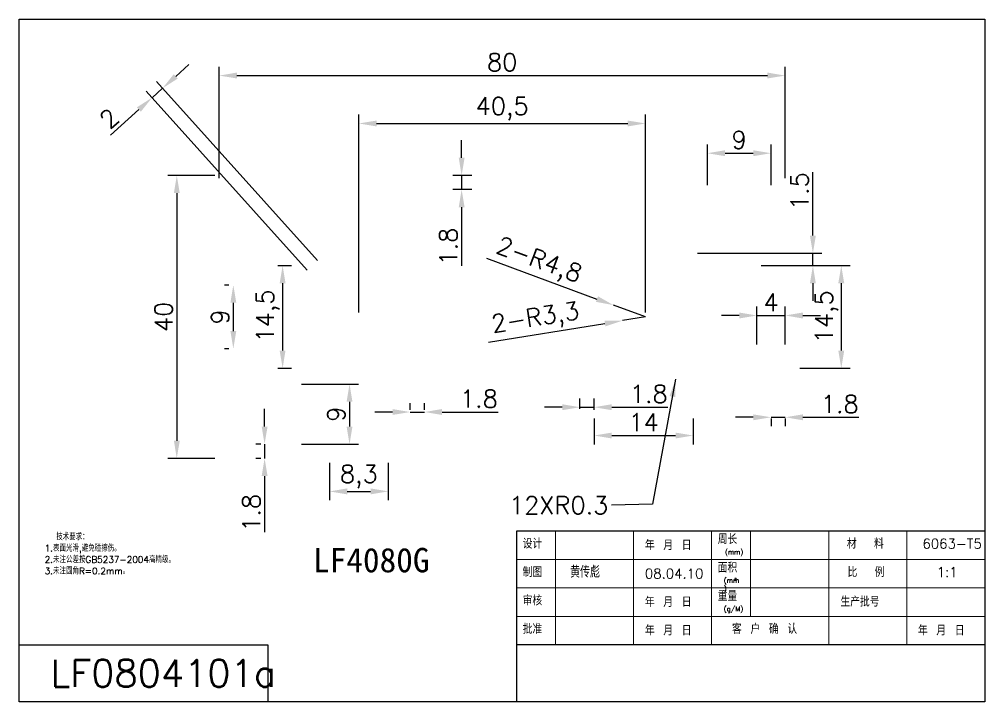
# Model space of a CAD drawing. Header units: millimetres. Extents: x 667 to 3290, y 428 to 2286.
# Drawn here: x 1880.9 to 2017.4, y 1401.6 to 1498.1 of the extents above; entities that cross this region are included whole.
import ezdxf

# ---------------------------------------------------------------- set-up
doc = ezdxf.new("R2010")
doc.units = ezdxf.units.MM
for name, color, linetype, lineweight in [('文字层', 10, 'Continuous', 0), ('标注层', 210, 'Continuous', 0), ('粗实线', 130, 'Continuous', 30), ('细实线', 130, 'Continuous', 0)]:
    doc.layers.add(name, color=color, linetype=linetype, lineweight=lineweight)
doc.styles.get("Standard").update_dxf_attribs({"font": 'txt', "bigfont": 'gbcbig.shx'})
doc.dimstyles.new('ISO-25', dxfattribs={"dimtxt": 2.5, "dimasz": 2.5, "dimexe": 1.25, "dimexo": 0.625, "dimtad": 1, "dimtxsty": 'Standard', "dimcen": 2.5, "dimadec": 0, "dimazin": 0, "dimtfac": 1, "dimtmove": 0, "dimatfit": 3, "dimfxl": 1, "dimarcsym": 0})

# ---------------------------------------------------------------- blocks, each defined once
blk = doc.blocks.new('*D961')
at = {"layer": 'DEFPOINTS', "color": 0, "transparency": 16777216}
for p in [(1987.17, 1479.16), (1978.17, 1474.02), (1987.17, 1474.02)]:
    blk.add_point(p, dxfattribs=at)
at = {"layer": '标注层', "color": 0, "lineweight": -2, "transparency": 16777216}
for p, q in [((1978.17, 1474.64), (1978.17, 1480.41)), ((1980.67, 1479.16), (1984.67, 1479.16)), ((1987.17, 1474.64), (1987.17, 1480.41))]:
    blk.add_line(p, q, dxfattribs=at)
at = {"layer": '标注层', "color": 0, "transparency": 16777216}
for points in [[(1980.67, 1479.58), (1980.67, 1478.75), (1978.17, 1479.16)], [(1984.67, 1479.58), (1984.67, 1478.75), (1987.17, 1479.16)]]:
    blk.add_solid(points, dxfattribs=at)
at = {"layer": '标注层', "color": 0, "lineweight": 0, "transparency": 16777216, "insert": (1982.67, 1481.04), "char_height": 2.5, "attachment_point": 5}
blk.add_mtext('9', dxfattribs=at)
blk = doc.blocks.new('*D962')
at = {"layer": 'DEFPOINTS', "color": 0, "transparency": 16777216}
for p in [(1920.17, 1446.52), (1920.17, 1438.02), (1927.6, 1438.02)]:
    blk.add_point(p, dxfattribs=at)
at = {"layer": '标注层', "color": 0, "lineweight": -2, "transparency": 16777216}
for p, q in [((1920.8, 1446.52), (1928.85, 1446.52)), ((1927.6, 1444.02), (1927.6, 1440.52)), ((1920.8, 1438.02), (1928.85, 1438.02))]:
    blk.add_line(p, q, dxfattribs=at)
at = {"layer": '标注层', "color": 0, "transparency": 16777216}
for points in [[(1927.18, 1444.02), (1928.01, 1444.02), (1927.6, 1446.52)], [(1927.18, 1440.52), (1928.01, 1440.52), (1927.6, 1438.02)]]:
    blk.add_solid(points, dxfattribs=at)
at = {"layer": '标注层', "color": 0, "lineweight": 0, "transparency": 16777216, "insert": (1925.72, 1442.27), "char_height": 2.5, "attachment_point": 5, "rotation": 90}
blk.add_mtext('9', dxfattribs=at)
blk = doc.blocks.new('*D963')
at = {"layer": 'DEFPOINTS', "color": 0, "transparency": 16777216}
for p in [(1976.17, 1465.01), (1985.17, 1463.27), (1993.09, 1463.27)]:
    blk.add_point(p, dxfattribs=at)
at = {"layer": '标注层', "color": 0, "lineweight": -2, "transparency": 16777216}
for p, q in [((1993.09, 1467.51), (1993.09, 1476.5)), ((1976.8, 1465.01), (1994.34, 1465.01)), ((1993.09, 1463.27), (1993.09, 1465.01)), ((1985.8, 1463.27), (1994.34, 1463.27)), ((1993.09, 1460.77), (1993.09, 1458.27))]:
    blk.add_line(p, q, dxfattribs=at)
at = {"layer": '标注层', "color": 0, "transparency": 16777216}
for points in [[(1992.67, 1467.51), (1993.5, 1467.51), (1993.09, 1465.01)], [(1992.67, 1460.77), (1993.5, 1460.77), (1993.09, 1463.27)]]:
    blk.add_solid(points, dxfattribs=at)
at = {"layer": '标注层', "color": 0, "lineweight": 0, "transparency": 16777216, "insert": (1991.21, 1473.79), "char_height": 2.5, "attachment_point": 5, "rotation": 90}
blk.add_mtext('1.5', dxfattribs=at)
blk = doc.blocks.new('*D964')
at = {"layer": 'DEFPOINTS', "color": 0, "transparency": 16777216}
for p in [(1989.17, 1456.22), (1985.17, 1451.52), (1989.17, 1451.52)]:
    blk.add_point(p, dxfattribs=at)
at = {"layer": '标注层', "color": 0, "lineweight": -2, "transparency": 16777216}
for p, q in [((1985.17, 1452.14), (1985.17, 1457.47)), ((1989.17, 1452.14), (1989.17, 1457.47)), ((1982.67, 1456.22), (1980.17, 1456.22)), ((1985.17, 1456.22), (1989.17, 1456.22)), ((1991.67, 1456.22), (1994.17, 1456.22))]:
    blk.add_line(p, q, dxfattribs=at)
at = {"layer": '标注层', "color": 0, "transparency": 16777216}
for points in [[(1982.67, 1456.64), (1982.67, 1455.8), (1985.17, 1456.22)], [(1991.67, 1456.64), (1991.67, 1455.8), (1989.17, 1456.22)]]:
    blk.add_solid(points, dxfattribs=at)
at = {"layer": '标注层', "color": 0, "lineweight": 0, "transparency": 16777216, "insert": (1987.17, 1458.09), "char_height": 2.5, "attachment_point": 5}
blk.add_mtext('4', dxfattribs=at)
blk = doc.blocks.new('*D749')
at = {"layer": 'DEFPOINTS', "color": 0, "transparency": 16777216}
for p in [(1901.17, 1488.35), (1923.51, 1463.52), (1922.02, 1462.19)]:
    blk.add_point(p, dxfattribs=at)
at = {"layer": '标注层', "color": 0, "lineweight": -2, "transparency": 16777216}
for p, q in [((1903.03, 1490.02), (1904.88, 1491.7)), ((1923.09, 1463.99), (1900.33, 1489.28)), ((1921.61, 1462.65), (1898.85, 1487.94)), ((1901.17, 1488.35), (1899.68, 1487.01)), ((1897.82, 1485.34), (1893.8, 1481.72))]:
    blk.add_line(p, q, dxfattribs=at)
at = {"layer": '标注层', "color": 0, "transparency": 16777216}
for points in [[(1902.75, 1490.33), (1903.31, 1489.71), (1901.17, 1488.35)], [(1897.54, 1485.65), (1898.1, 1485.03), (1899.68, 1487.01)]]:
    blk.add_solid(points, dxfattribs=at)
at = {"layer": '标注层', "color": 0, "lineweight": 0, "transparency": 16777216, "insert": (1893.63, 1484.09), "char_height": 2.5, "attachment_point": 5, "rotation": 41.9872}
blk.add_mtext('2', dxfattribs=at)
blk = doc.blocks.new('*D750')
at = {"layer": 'DEFPOINTS', "color": 0, "transparency": 16777216}
for p in [(1987.17, 1442.27), (1989.17, 1442.27), (1989.17, 1441.83)]:
    blk.add_point(p, dxfattribs=at)
at = {"layer": '标注层', "color": 0, "lineweight": -2, "transparency": 16777216}
for p, q in [((1984.67, 1441.83), (1982.17, 1441.83)), ((1987.17, 1441.83), (1989.17, 1441.83)), ((1987.17, 1441.64), (1987.17, 1440.58)), ((1989.17, 1441.64), (1989.17, 1440.58)), ((1991.67, 1441.83), (1999.59, 1441.83))]:
    blk.add_line(p, q, dxfattribs=at)
at = {"layer": '标注层', "color": 0, "transparency": 16777216}
for points in [[(1984.67, 1442.24), (1984.67, 1441.41), (1987.17, 1441.83)], [(1991.67, 1442.24), (1991.67, 1441.41), (1989.17, 1441.83)]]:
    blk.add_solid(points, dxfattribs=at)
at = {"layer": '标注层', "color": 0, "lineweight": 0, "transparency": 16777216, "insert": (1996.88, 1443.7), "char_height": 2.5, "attachment_point": 5}
blk.add_mtext('1.8', dxfattribs=at)
blk = doc.blocks.new('*D751')
at = {"layer": 'DEFPOINTS', "color": 0, "transparency": 16777216}
for p in [(1945.51, 1476.02), (1943.44, 1474.02), (1945.51, 1474.02)]:
    blk.add_point(p, dxfattribs=at)
at = {"layer": '标注层', "color": 0, "lineweight": -2, "transparency": 16777216}
for p, q in [((1943.44, 1478.52), (1943.44, 1481.02)), ((1944.89, 1476.02), (1942.19, 1476.02)), ((1943.44, 1476.02), (1943.44, 1474.02)), ((1944.89, 1474.02), (1942.19, 1474.02)), ((1943.44, 1471.52), (1943.44, 1463.25))]:
    blk.add_line(p, q, dxfattribs=at)
at = {"layer": '标注层', "color": 0, "transparency": 16777216}
for points in [[(1943.03, 1478.52), (1943.86, 1478.52), (1943.44, 1476.02)], [(1943.03, 1471.52), (1943.86, 1471.52), (1943.44, 1474.02)]]:
    blk.add_solid(points, dxfattribs=at)
at = {"layer": '标注层', "color": 0, "lineweight": 0, "transparency": 16777216, "insert": (1941.57, 1465.96), "char_height": 2.5, "attachment_point": 5, "rotation": 90}
blk.add_mtext('1.8', dxfattribs=at)
blk = doc.blocks.new('*D752')
at = {"layer": 'DEFPOINTS', "color": 0, "transparency": 16777216}
for p in [(1962.17, 1442.27), (1976.17, 1442.27), (1976.17, 1439.25)]:
    blk.add_point(p, dxfattribs=at)
at = {"layer": '标注层', "color": 0, "lineweight": -2, "transparency": 16777216}
for p, q in [((1962.17, 1441.64), (1962.17, 1438)), ((1976.17, 1441.64), (1976.17, 1438)), ((1964.67, 1439.25), (1973.67, 1439.25))]:
    blk.add_line(p, q, dxfattribs=at)
at = {"layer": '标注层', "color": 0, "transparency": 16777216}
for points in [[(1964.67, 1439.66), (1964.67, 1438.83), (1962.17, 1439.25)], [(1973.67, 1439.66), (1973.67, 1438.83), (1976.17, 1439.25)]]:
    blk.add_solid(points, dxfattribs=at)
at = {"layer": '标注层', "color": 0, "lineweight": 0, "transparency": 16777216, "insert": (1969.17, 1441.12), "char_height": 2.5, "attachment_point": 5}
blk.add_mtext('14', dxfattribs=at)
blk = doc.blocks.new('*D753')
at = {"layer": 'DEFPOINTS', "color": 0, "transparency": 16777216}
for p in [(1924.77, 1436.02), (1933.07, 1436.02), (1933.07, 1431.35)]:
    blk.add_point(p, dxfattribs=at)
at = {"layer": '标注层', "color": 0, "lineweight": -2, "transparency": 16777216}
for p, q in [((1924.77, 1435.39), (1924.77, 1430.1)), ((1933.07, 1435.39), (1933.07, 1430.1)), ((1927.27, 1431.35), (1930.57, 1431.35))]:
    blk.add_line(p, q, dxfattribs=at)
at = {"layer": '标注层', "color": 0, "transparency": 16777216}
for points in [[(1927.27, 1431.77), (1927.27, 1430.93), (1924.77, 1431.35)], [(1930.57, 1431.77), (1930.57, 1430.93), (1933.07, 1431.35)]]:
    blk.add_solid(points, dxfattribs=at)
at = {"layer": '标注层', "color": 0, "lineweight": 0, "transparency": 16777216, "insert": (1928.92, 1433.43), "char_height": 2.5, "attachment_point": 5}
blk.add_mtext('8,3', dxfattribs=at)
blk = doc.blocks.new('*D754')
at = {"layer": 'DEFPOINTS', "color": 0, "transparency": 16777216}
for p in [(1915.68, 1438.02), (1915.59, 1436.02), (1915.67, 1436.02)]:
    blk.add_point(p, dxfattribs=at)
at = {"layer": '标注层', "color": 0, "lineweight": -2, "transparency": 16777216}
for p, q in [((1915.59, 1440.52), (1915.59, 1443.02)), ((1915.05, 1438.02), (1914.34, 1438.02)), ((1915.59, 1438.02), (1915.59, 1436.02)), ((1915.05, 1436.02), (1914.34, 1436.02)), ((1915.59, 1433.52), (1915.59, 1425.6))]:
    blk.add_line(p, q, dxfattribs=at)
at = {"layer": '标注层', "color": 0, "transparency": 16777216}
for points in [[(1915.18, 1440.52), (1916.01, 1440.52), (1915.59, 1438.02)], [(1915.18, 1433.52), (1916.01, 1433.52), (1915.59, 1436.02)]]:
    blk.add_solid(points, dxfattribs=at)
at = {"layer": '标注层', "color": 0, "lineweight": 0, "transparency": 16777216, "insert": (1913.72, 1428.31), "char_height": 2.5, "attachment_point": 5, "rotation": 90}
blk.add_mtext('1.8', dxfattribs=at)
blk = doc.blocks.new('*D755')
at = {"layer": 'DEFPOINTS', "color": 0, "transparency": 16777216}
for p in [(1969.42, 1456.02), (1966.17, 1455.49)]:
    blk.add_point(p, dxfattribs=at)
at = {"layer": '标注层', "color": 0, "lineweight": -2, "transparency": 16777216}
for p, q in [((1969.42, 1456.02), (1966.17, 1455.49)), ((1947.24, 1452.45), (1963.7, 1455.1))]:
    blk.add_line(p, q, dxfattribs=at)
at = {"layer": '标注层', "color": 0, "transparency": 16777216}
blk.add_solid([(1963.63, 1455.51), (1963.76, 1454.68), (1966.17, 1455.49)], dxfattribs=at)
at = {"layer": '标注层', "color": 0, "lineweight": 0, "transparency": 16777216, "insert": (1953.9, 1455.63), "char_height": 2.5, "attachment_point": 5, "rotation": 9.1329}
blk.add_mtext('2-R3,3', dxfattribs=at)
blk = doc.blocks.new('*D756')
at = {"layer": 'DEFPOINTS', "color": 0, "transparency": 16777216}
for p in [(1964.92, 1457.68), (1969.42, 1456.02)]:
    blk.add_point(p, dxfattribs=at)
at = {"layer": '标注层', "color": 0, "lineweight": -2, "transparency": 16777216}
for p, q in [((1946.94, 1464.31), (1962.57, 1458.54)), ((1969.42, 1456.02), (1964.92, 1457.68))]:
    blk.add_line(p, q, dxfattribs=at)
at = {"layer": '标注层', "color": 0, "transparency": 16777216}
blk.add_solid([(1962.72, 1458.93), (1962.43, 1458.15), (1964.92, 1457.68)], dxfattribs=at)
at = {"layer": '标注层', "color": 0, "lineweight": 0, "transparency": 16777216, "insert": (1954.3, 1463.81), "char_height": 2.5, "attachment_point": 5, "rotation": 339.7536}
blk.add_mtext('2-R4,8', dxfattribs=at)
blk = doc.blocks.new('*D757')
at = {"layer": 'DEFPOINTS', "color": 0, "transparency": 16777216}
for p in [(1990.63, 1463.27), (1990.63, 1448.77), (1997.1, 1448.77)]:
    blk.add_point(p, dxfattribs=at)
at = {"layer": '标注层', "color": 0, "lineweight": -2, "transparency": 16777216}
for p, q in [((1991.26, 1463.27), (1998.35, 1463.27)), ((1997.1, 1460.77), (1997.1, 1451.27)), ((1991.26, 1448.77), (1998.35, 1448.77))]:
    blk.add_line(p, q, dxfattribs=at)
at = {"layer": '标注层', "color": 0, "transparency": 16777216}
for points in [[(1996.68, 1460.77), (1997.52, 1460.77), (1997.1, 1463.27)], [(1996.68, 1451.27), (1997.52, 1451.27), (1997.1, 1448.77)]]:
    blk.add_solid(points, dxfattribs=at)
at = {"layer": '标注层', "color": 0, "lineweight": 0, "transparency": 16777216, "insert": (1995.02, 1456.02), "char_height": 2.5, "attachment_point": 5, "rotation": 90}
blk.add_mtext('14,5', dxfattribs=at)
blk = doc.blocks.new('*D758')
at = {"layer": 'DEFPOINTS', "color": 0, "transparency": 16777216}
for p in [(1936.17, 1442.27), (1938.17, 1442.57), (1938.17, 1442.27)]:
    blk.add_point(p, dxfattribs=at)
at = {"layer": '标注层', "color": 0, "lineweight": -2, "transparency": 16777216}
for p, q in [((1936.17, 1442.89), (1936.17, 1443.82)), ((1938.17, 1442.89), (1938.17, 1443.82)), ((1933.67, 1442.57), (1931.17, 1442.57)), ((1936.17, 1442.57), (1938.17, 1442.57)), ((1940.67, 1442.57), (1948.59, 1442.57))]:
    blk.add_line(p, q, dxfattribs=at)
at = {"layer": '标注层', "color": 0, "transparency": 16777216}
for points in [[(1933.67, 1442.99), (1933.67, 1442.16), (1936.17, 1442.57)], [(1940.67, 1442.99), (1940.67, 1442.16), (1938.17, 1442.57)]]:
    blk.add_solid(points, dxfattribs=at)
at = {"layer": '标注层', "color": 0, "lineweight": 0, "transparency": 16777216, "insert": (1945.88, 1444.45), "char_height": 2.5, "attachment_point": 5}
blk.add_mtext('1.8', dxfattribs=at)
blk = doc.blocks.new('*D759')
at = {"layer": 'DEFPOINTS', "color": 0, "transparency": 16777216}
for p in [(1960.17, 1442.37), (1962.17, 1443.25), (1962.17, 1442.27)]:
    blk.add_point(p, dxfattribs=at)
at = {"layer": '标注层', "color": 0, "lineweight": -2, "transparency": 16777216}
for p, q in [((1960.17, 1443), (1960.17, 1444.5)), ((1962.17, 1442.89), (1962.17, 1444.5)), ((1957.67, 1443.25), (1955.17, 1443.25)), ((1960.17, 1443.25), (1962.17, 1443.25)), ((1964.67, 1443.25), (1972.59, 1443.25))]:
    blk.add_line(p, q, dxfattribs=at)
at = {"layer": '标注层', "color": 0, "transparency": 16777216}
for points in [[(1957.67, 1443.67), (1957.67, 1442.83), (1960.17, 1443.25)], [(1964.67, 1443.67), (1964.67, 1442.83), (1962.17, 1443.25)]]:
    blk.add_solid(points, dxfattribs=at)
at = {"layer": '标注层', "color": 0, "lineweight": 0, "transparency": 16777216, "insert": (1969.88, 1445.13), "char_height": 2.5, "attachment_point": 5}
blk.add_mtext('1.8', dxfattribs=at)
blk = doc.blocks.new('*D760')
at = {"layer": 'DEFPOINTS', "color": 0, "transparency": 16777216}
for p in [(1989.17, 1490.14), (1909.17, 1475.02), (1989.17, 1475.02)]:
    blk.add_point(p, dxfattribs=at)
at = {"layer": '标注层', "color": 0, "lineweight": -2, "transparency": 16777216}
for p, q in [((1909.17, 1475.64), (1909.17, 1491.39)), ((1989.17, 1475.64), (1989.17, 1491.39)), ((1911.67, 1490.14), (1986.67, 1490.14))]:
    blk.add_line(p, q, dxfattribs=at)
at = {"layer": '标注层', "color": 0, "transparency": 16777216}
for points in [[(1911.67, 1490.56), (1911.67, 1489.73), (1909.17, 1490.14)], [(1986.67, 1490.56), (1986.67, 1489.73), (1989.17, 1490.14)]]:
    blk.add_solid(points, dxfattribs=at)
at = {"layer": '标注层', "color": 0, "lineweight": 0, "transparency": 16777216, "insert": (1949.17, 1492.02), "char_height": 2.5, "attachment_point": 5}
blk.add_mtext('80', dxfattribs=at)
blk = doc.blocks.new('*D761')
at = {"layer": 'DEFPOINTS', "color": 0, "transparency": 16777216}
for p in [(1969.42, 1483.37), (1928.92, 1456.02), (1969.42, 1456.02)]:
    blk.add_point(p, dxfattribs=at)
at = {"layer": '标注层', "color": 0, "lineweight": -2, "transparency": 16777216}
for p, q in [((1928.92, 1456.64), (1928.92, 1484.62)), ((1969.42, 1456.64), (1969.42, 1484.62)), ((1931.42, 1483.37), (1966.92, 1483.37))]:
    blk.add_line(p, q, dxfattribs=at)
at = {"layer": '标注层', "color": 0, "transparency": 16777216}
for points in [[(1931.42, 1483.78), (1931.42, 1482.95), (1928.92, 1483.37)], [(1966.92, 1483.78), (1966.92, 1482.95), (1969.42, 1483.37)]]:
    blk.add_solid(points, dxfattribs=at)
at = {"layer": '标注层', "color": 0, "lineweight": 0, "transparency": 16777216, "insert": (1949.17, 1485.45), "char_height": 2.5, "attachment_point": 5}
blk.add_mtext('40,5', dxfattribs=at)
blk = doc.blocks.new('*D762')
at = {"layer": 'DEFPOINTS', "color": 0, "transparency": 16777216}
for p in [(1909.17, 1476.02), (1903.18, 1436.02), (1909.17, 1436.02)]:
    blk.add_point(p, dxfattribs=at)
at = {"layer": '标注层', "color": 0, "lineweight": -2, "transparency": 16777216}
for p, q in [((1908.55, 1476.02), (1901.93, 1476.02)), ((1903.18, 1473.52), (1903.18, 1438.52)), ((1908.55, 1436.02), (1901.93, 1436.02))]:
    blk.add_line(p, q, dxfattribs=at)
at = {"layer": '标注层', "color": 0, "transparency": 16777216}
for points in [[(1902.77, 1473.52), (1903.6, 1473.52), (1903.18, 1476.02)], [(1902.77, 1438.52), (1903.6, 1438.52), (1903.18, 1436.02)]]:
    blk.add_solid(points, dxfattribs=at)
at = {"layer": '标注层', "color": 0, "lineweight": 0, "transparency": 16777216, "insert": (1901.31, 1456.02), "char_height": 2.5, "attachment_point": 5, "rotation": 90}
blk.add_mtext('40', dxfattribs=at)
blk = doc.blocks.new('*D763')
at = {"layer": 'DEFPOINTS', "color": 0, "transparency": 16777216}
for p in [(1916.86, 1463.27), (1916.86, 1448.77), (1918.14, 1448.77)]:
    blk.add_point(p, dxfattribs=at)
at = {"layer": '标注层', "color": 0, "lineweight": -2, "transparency": 16777216}
for p, q in [((1917.48, 1463.27), (1919.39, 1463.27)), ((1918.14, 1460.77), (1918.14, 1451.27)), ((1917.48, 1448.77), (1919.39, 1448.77))]:
    blk.add_line(p, q, dxfattribs=at)
at = {"layer": '标注层', "color": 0, "transparency": 16777216}
for points in [[(1917.72, 1460.77), (1918.55, 1460.77), (1918.14, 1463.27)], [(1917.72, 1451.27), (1918.55, 1451.27), (1918.14, 1448.77)]]:
    blk.add_solid(points, dxfattribs=at)
at = {"layer": '标注层', "color": 0, "lineweight": 0, "transparency": 16777216, "insert": (1916.05, 1456.15), "char_height": 2.5, "attachment_point": 5, "rotation": 90}
blk.add_mtext('14,5', dxfattribs=at)
blk = doc.blocks.new('*D764')
at = {"layer": 'DEFPOINTS', "color": 0, "transparency": 16777216}
for p in [(1911.17, 1460.52), (1911.17, 1451.52), (1911.17, 1451.52)]:
    blk.add_point(p, dxfattribs=at)
at = {"layer": '标注层', "color": 0, "lineweight": -2, "transparency": 16777216}
for p, q in [((1910.55, 1460.52), (1909.92, 1460.52)), ((1911.17, 1458.02), (1911.17, 1454.02)), ((1910.55, 1451.52), (1909.92, 1451.52))]:
    blk.add_line(p, q, dxfattribs=at)
at = {"layer": '标注层', "color": 0, "transparency": 16777216}
for points in [[(1910.76, 1458.02), (1911.59, 1458.02), (1911.17, 1460.52)], [(1910.76, 1454.02), (1911.59, 1454.02), (1911.17, 1451.52)]]:
    blk.add_solid(points, dxfattribs=at)
at = {"layer": '标注层', "color": 0, "lineweight": 0, "transparency": 16777216, "insert": (1909.3, 1456.02), "char_height": 2.5, "attachment_point": 5, "rotation": 90}
blk.add_mtext('9', dxfattribs=at)

msp = doc.modelspace()

# ---------------------------------------------------------------- linework, layer by layer
at = {"layer": '粗实线'}
for p, q in [((1880.922, 1401.617), (1880.922, 1498.096)), ((1880.922, 1498.096), (2017.371, 1498.096)), ((2017.371, 1498.096), (2017.371, 1401.617)), ((1951.214, 1425.737), (1951.214, 1401.617)), ((2017.371, 1425.737), (1951.214, 1425.737)), ((1880.922, 1409.657), (1916.068, 1409.657)), ((1916.068, 1409.657), (1916.068, 1401.617)), ((2017.371, 1409.657), (1951.214, 1409.657)), ((2017.371, 1401.617), (1880.922, 1401.617))]:
    msp.add_line(p, q, dxfattribs=at)
at = {"layer": '细实线'}
for p, q in [((1956.727, 1425.737), (1956.727, 1409.657)), ((1967.753, 1425.737), (1967.753, 1409.657)), ((1978.779, 1425.737), (1978.779, 1409.657)), ((1984.292, 1425.737), (1984.292, 1413.677)), ((1995.318, 1425.737), (1995.318, 1409.657)), ((2006.344, 1425.737), (2006.344, 1409.657)), ((2017.371, 1421.717), (1951.214, 1421.717)), ((2017.371, 1417.697), (1951.214, 1417.697)), ((2017.371, 1413.677), (1951.214, 1413.677))]:
    msp.add_line(p, q, dxfattribs=at)

# ---------------------------------------------------------------- texts
at = {"layer": '文字层', "attachment_point": 1}
for s, insert, char_height, width in [('  技术要求：', (1884.501, 1425.385), 0.9188, 15.69127), ('设计', (1952.073, 1424.645), 1.3783, 4.0101), ('年 月 日', (1969.342, 1424.437), 1.3783, 7.71122), ('周长', (1979.638, 1425.282), 1.3783, 4.0101), ('材  料', (1997.893, 1424.645), 1.3783, 6.00202), ('6063-T5', (2008.57, 1424.645), 1.3783, 7.16698), ('1.表面光滑,避免碰擦伤。', (1884.501, 1423.777), 0.91884, 15.69127), ('(mm)', (1980.66, 1423.129), 0.6891, 2.55439), ('2.未注公差按GB5237-2004高精级。', (1884.501, 1422.169), 0.91884, 21.16526), ('3.未注圆角R=0.2mm。', (1884.501, 1420.561), 0.91884, 12.01498), ('制图', (1952.073, 1420.625), 1.3783, 4.0101), ('黄传彪', (1958.773, 1420.808), 1.6539, 7.45366), ('面积', (1979.638, 1421.263), 1.3783, 4.0101), ('比  例', (1997.982, 1420.625), 1.3783, 6.00202), ('1:1', (2010.596, 1420.625), 1.3783, 3.03218), ('08.04.10', (1969.342, 1420.418), 1.3783, 7.7713), ('(mm )', (1980.5, 1419.109), 0.6891, 2.48744), ('2', (1981.987, 1419.105), 0.345, 0.34416), ('审核', (1952.073, 1416.605), 1.3783, 4.0101), ('年 月 日', (1969.342, 1416.398), 1.3783, 7.71122), ('重量', (1979.638, 1417.243), 1.3783, 4.0101), ('生产批号', (1996.985, 1416.44), 1.3783, 7.96769), ('(g/M)', (1980.5, 1415.089), 0.6891, 2.55439), ('批准', (1952.073, 1412.585), 1.3783, 4.0101), ('年 月 日', (1969.342, 1412.378), 1.3783, 7.71122), ('客 户 确 认', (1981.661, 1412.585), 1.3783, 11.11801), ('年 月 日', (2007.934, 1412.378), 1.3783, 7.63678), ('{\\H1.042x;LF0804101a}', (1885.34, 1407.559), 3.67537, 28.11662)]:
    msp.add_mtext(s, dxfattribs=dict(at, insert=insert, char_height=char_height, width=width))
at = {"layer": '标注层', "lineweight": 0, "insert": (1964.179, 1428.141), "char_height": 2.5, "width": 3, "attachment_point": 9}
msp.add_mtext('12XR0.3', dxfattribs=at)
at = {"layer": '标注层', "insert": (1922.442, 1423.365), "char_height": 3.456, "width": 34.56, "attachment_point": 1}
msp.add_mtext('{\\fFangSong|b0|i0|c134|p49;LF4080G}', dxfattribs=at)

# ---------------------------------------------------------------- dimensions: what is measured, and where the dimension line sits
at = {"layer": '标注层', "lineweight": 0}
for base, p1, p2, picture, middle in [((1989.174, 1490.142), (1909.174, 1475.016), (1989.174, 1475.016), '*D760', (1949.174, 1492.017)), ((1969.424, 1483.366), (1928.924, 1456.016), (1969.424, 1456.016), '*D761', (1949.174, 1485.449)), ((1987.174, 1479.163), (1978.174, 1474.016), (1987.174, 1474.016), '*D961', (1982.674, 1481.038)), ((1976.174, 1439.246), (1962.174, 1442.269), (1976.174, 1442.269), '*D752', (1969.174, 1441.121)), ((1933.074, 1431.348), (1924.774, 1436.016), (1933.074, 1436.016), '*D753', (1928.924, 1433.432))]:
    dim = msp.add_linear_dim(base=base, p1=p1, p2=p2, dimstyle='ISO-25', dxfattribs=at)
    dim.commit()
    dim.dimension.update_dxf_attribs({"geometry": picture, "text_midpoint": middle})
for base, p1, p2, angle, picture, middle, dimtype in [((1901.168, 1488.351), (1922.025, 1462.187), (1923.512, 1463.525), 41.98721, '*D749', (1894.881, 1482.692), 161), ((1918.136, 1448.766), (1916.856, 1463.266), (1916.856, 1448.766), 90, '*D763', (1918.136, 1456.151), 160)]:
    dim = msp.add_linear_dim(base=base, p1=p1, p2=p2, angle=angle, dimstyle='ISO-25', dxfattribs=at)
    dim.commit()
    dim.dimension.update_dxf_attribs({"geometry": picture, "text_midpoint": middle, "dimtype": dimtype})
for base, p1, p2, text, picture, middle in [((1943.444, 1474.016), (1945.512, 1476.016), (1945.512, 1474.016), '1.8', '*D751', (1943.444, 1465.963)), ((1993.087, 1463.266), (1976.174, 1465.011), (1985.174, 1463.266), '1.5', '*D963', (1993.087, 1473.789))]:
    dim = msp.add_linear_dim(base=base, p1=p1, p2=p2, angle=90, text=text, dimstyle='ISO-25', dxfattribs=at)
    dim.commit()
    dim.dimension.update_dxf_attribs({"geometry": picture, "text_midpoint": middle, "dimtype": 160})
for base, p1, p2, picture, middle in [((1903.182, 1436.016), (1909.174, 1476.016), (1909.174, 1436.016), '*D762', (1901.307, 1456.016)), ((1997.1, 1448.766), (1990.632, 1463.266), (1990.632, 1448.766), '*D757', (1995.017, 1456.016)), ((1911.174, 1451.516), (1911.174, 1460.516), (1911.174, 1451.516), '*D764', (1909.299, 1456.016))]:
    dim = msp.add_linear_dim(base=base, p1=p1, p2=p2, angle=90, dimstyle='ISO-25', dxfattribs=at)
    dim.commit()
    dim.dimension.update_dxf_attribs({"geometry": picture, "text_midpoint": middle})
for mpoint, picture, middle in [((1964.92, 1457.677), '*D756', (1954.304, 1463.814)), ((1966.165, 1455.492), '*D755', (1953.905, 1455.631))]:
    dim = msp.add_radius_dim(center=(1969.424, 1456.016), mpoint=mpoint, text='2-<>', dimstyle='ISO-25', dxfattribs=at)
    dim.commit()
    dim.dimension.update_dxf_attribs({"geometry": picture, "text_midpoint": middle})
dim = msp.add_linear_dim(base=(1989.174, 1456.22), p1=(1985.174, 1451.516), p2=(1989.174, 1451.516), dimstyle='ISO-25', dxfattribs=at)
dim.commit()
dim.dimension.update_dxf_attribs({"geometry": '*D964', "text_midpoint": (1987.174, 1456.22), "dimtype": 160})
for base, p1, p2, text, picture, middle in [((1927.596, 1438.016), (1920.174, 1446.516), (1920.174, 1438.016), '9', '*D962', (1925.721, 1442.266)), ((1915.593, 1436.016), (1915.676, 1438.016), (1915.674, 1436.016), '1.8', '*D754', (1913.718, 1428.308))]:
    dim = msp.add_linear_dim(base=base, p1=p1, p2=p2, angle=90, text=text, dimstyle='ISO-25', dxfattribs=at)
    dim.commit()
    dim.dimension.update_dxf_attribs({"geometry": picture, "text_midpoint": middle})
for base, p1, p2, picture, middle in [((1962.174, 1443.25), (1960.174, 1442.375), (1962.174, 1442.269), '*D759', (1969.882, 1445.125)), ((1938.174, 1442.573), (1936.174, 1442.269), (1938.174, 1442.269), '*D758', (1945.882, 1444.448)), ((1989.174, 1441.826), (1987.174, 1442.266), (1989.174, 1442.266), '*D750', (1996.882, 1443.701))]:
    dim = msp.add_linear_dim(base=base, p1=p1, p2=p2, text='1.8', dimstyle='ISO-25', dxfattribs=at)
    dim.commit()
    dim.dimension.update_dxf_attribs({"geometry": picture, "text_midpoint": middle})

# ---------------------------------------------------------------- leaders
at = {"layer": '标注层', "lineweight": 0, "annotation_type": 0, "has_hookline": 1, "hookline_direction": 1}
msp.add_leader([(1973.686, 1447.214), (1970.397, 1429.541), (1964.616, 1429.391)], dimstyle='ISO-25', override={"dimgap": 0.625, "dimtad": 0}, dxfattribs=at)

doc.saveas('drawing.dxf')
